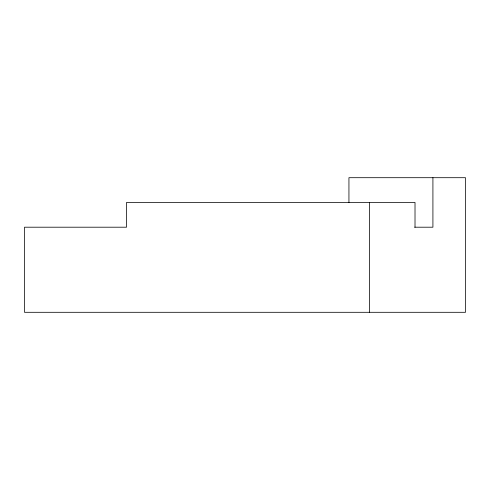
<?xml version="1.0" encoding="UTF-8"?>
<svg xmlns="http://www.w3.org/2000/svg" width="490" height="490" viewBox="0 0 490 490"><rect width="100%" height="100%" fill="white"/><g stroke="black" fill="none" stroke-linecap="round" stroke-linejoin="round"><path stroke-width="0.73" d="M414.546 227.201L432.915 227.201L432.915 177.699M415.012 227.201L415.012 202.45L126.53 202.45L126.53 227.201L24.5 227.201L24.5 312.302L465.5 312.302L465.5 177.699L348.941 177.699L348.941 202.45M369.521 202.45L369.521 312.302"/></g></svg>
